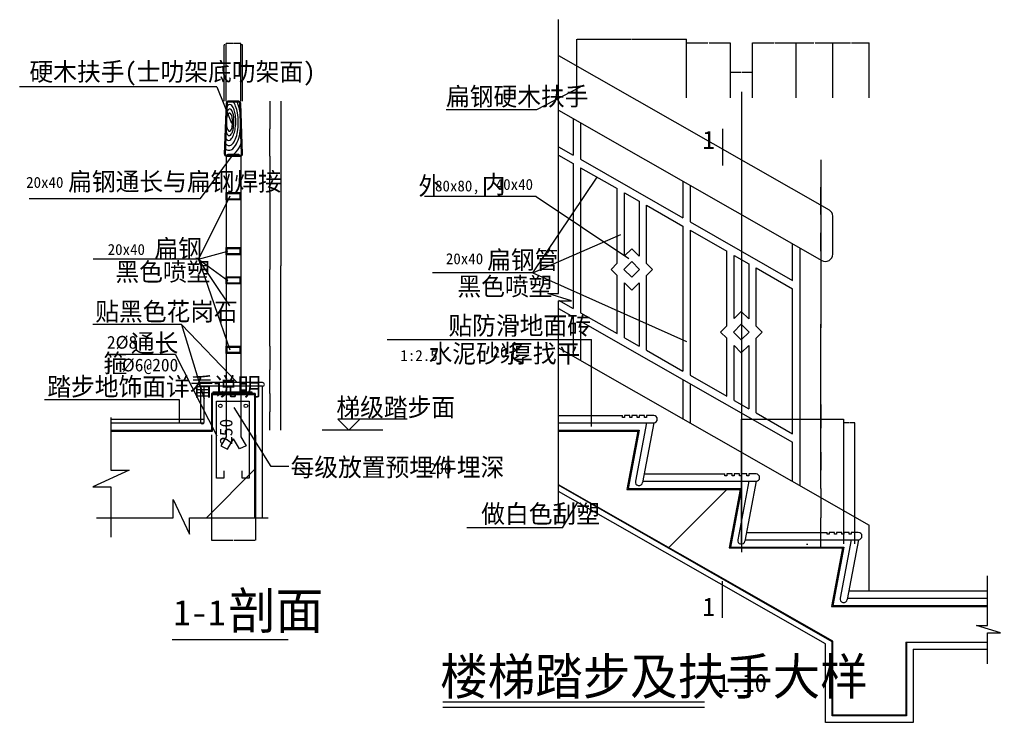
# Model space of a CAD drawing. Header units: metres. Extents: x -5939 to 119, y 80 to 3739.
# Drawn here: x -2565 to 119, y 80 to 2004 of the extents above; entities that cross this region are included whole.
import ezdxf

# ---------------------------------------------------------------- set-up
doc = ezdxf.new("R2010")
doc.units = ezdxf.units.M
for name, color, linetype in [('LM', 4, 'Continuous'), ('PUB_DIM', 3, 'Continuous'), ('PUB_TEXT', 7, 'Continuous'), ('PUB_WALL', 255, 'Continuous'), ('S_FLOOR', 2, 'Continuous'), ('S_STAIR', 2, 'Continuous'), ('S_SURFACE', 6, 'Continuous'), ('WALL', 254, 'Continuous')]:
    doc.layers.add(name, color=color, linetype=linetype)
doc.dimstyles.get("Standard").update_dxf_attribs({"dimtxt": 2.5, "dimasz": 2.5, "dimexe": 1.25, "dimexo": 0.625, "dimtad": 1, "dimcen": 2.5, "dimazin": 3, "dimtfac": 1, "dimtmove": 0, "dimatfit": 3})
pattern_1 = [(45, (0, 0), (-673.52, 673.52), [])]

# ---------------------------------------------------------------- blocks, each defined once
blk = doc.blocks.new('*D48')
for p, q in [((-1040, 1790), (-1040, 1950)), ((-1039.75, 1950), (-891, 1950)), ((-889, 1950), (-740.25, 1950)), ((-740, 1790), (-740, 1950))]:
    blk.add_line(p, q)
at = {"layer": 'Defpoints'}
for p in [(-1040, 1950), (-1040, 1790), (-740, 1790)]:
    blk.add_point(p, dxfattribs=at)
at = {"layer": 'PUB_DIM', "insert": (-890, 1950), "char_height": 1, "attachment_point": 5}
blk.add_mtext('级宽', dxfattribs=at)
blk = doc.blocks.new('*D49')
for p, q in [((-740, 1790), (-740, 1940)), ((-739.75, 1940), (-681.5, 1940)), ((-678.5, 1940), (-620.25, 1940)), ((-620, 1790), (-620, 1940))]:
    blk.add_line(p, q)
at = {"layer": 'Defpoints'}
for p in [(-740, 1940), (-740, 1790), (-620, 1790)]:
    blk.add_point(p, dxfattribs=at)
at = {"layer": 'PUB_DIM', "insert": (-680, 1940), "char_height": 1, "attachment_point": 5}
blk.add_mtext('110', dxfattribs=at)
blk = doc.blocks.new('*D50')
for p, q in [((-620, 1790), (-620, 1860)), ((-619.75, 1860), (-591.5, 1860)), ((-588.5, 1860), (-560.25, 1860)), ((-560, 1790), (-560, 1860))]:
    blk.add_line(p, q)
at = {"layer": 'Defpoints'}
for p in [(-620, 1860), (-620, 1790), (-560, 1790)]:
    blk.add_point(p, dxfattribs=at)
at = {"layer": 'PUB_DIM', "insert": (-590, 1860), "char_height": 1, "attachment_point": 5}
blk.add_mtext('按设计', dxfattribs=at)
blk = doc.blocks.new('*D51')
for p, q in [((-560, 1790), (-560, 1940)), ((-559.75, 1940), (-501.5, 1940)), ((-498.5, 1940), (-440.25, 1940)), ((-440, 1790), (-440, 1940))]:
    blk.add_line(p, q)
at = {"layer": 'Defpoints'}
for p in [(-560, 1940), (-560, 1790), (-440, 1790)]:
    blk.add_point(p, dxfattribs=at)
at = {"layer": 'PUB_DIM', "insert": (-500, 1940), "char_height": 1, "attachment_point": 5}
blk.add_mtext('110', dxfattribs=at)
blk = doc.blocks.new('*D52')
for p, q in [((-440, 1790), (-440, 1940)), ((-439.75, 1940), (-391.5, 1940)), ((-388.5, 1940), (-340.25, 1940)), ((-340, 1790), (-340, 1940))]:
    blk.add_line(p, q)
at = {"layer": 'Defpoints'}
for p in [(-440, 1940), (-440, 1790), (-340, 1790)]:
    blk.add_point(p, dxfattribs=at)
at = {"layer": 'PUB_DIM', "insert": (-390, 1940), "char_height": 1, "attachment_point": 5}
blk.add_mtext('100', dxfattribs=at)
blk = doc.blocks.new('*D53')
for p, q in [((-340, 1790), (-340, 1940)), ((-339.75, 1940), (-291.5, 1940)), ((-288.5, 1940), (-240.25, 1940)), ((-240, 1790), (-240, 1940))]:
    blk.add_line(p, q)
at = {"layer": 'Defpoints'}
for p in [(-340, 1940), (-340, 1790), (-240, 1790)]:
    blk.add_point(p, dxfattribs=at)
at = {"layer": 'PUB_DIM', "insert": (-290, 1940), "char_height": 1, "attachment_point": 5}
blk.add_mtext('100', dxfattribs=at)
blk = doc.blocks.new('*D54')
for p, q in [((-1958.01, 1935), (-1960.26, 1935)), ((-1960.01, 1780), (-1960.01, 1935)), ((-1954.76, 1935), (-1957.01, 1935)), ((-1955.01, 1780), (-1955.01, 1935))]:
    blk.add_line(p, q)
at = {"layer": 'Defpoints'}
for p in [(-1955.01, 1935), (-1960.01, 1780), (-1955.01, 1780)]:
    blk.add_point(p, dxfattribs=at)
at = {"layer": 'PUB_DIM', "insert": (-1957.51, 1935), "char_height": 1, "attachment_point": 5}
blk.add_mtext('5', dxfattribs=at)
blk = doc.blocks.new('*D55')
for p, q in [((-1981.01, 1938.67), (-2000.26, 1938.67)), ((-2000.01, 1780), (-2000.01, 1938.67)), ((-1959.76, 1938.67), (-1979.01, 1938.67)), ((-1960.01, 1780), (-1960.01, 1938.67))]:
    blk.add_line(p, q)
at = {"layer": 'Defpoints'}
for p in [(-1960.01, 1938.67), (-2000.01, 1780), (-1960.01, 1780)]:
    blk.add_point(p, dxfattribs=at)
at = {"layer": 'PUB_DIM', "insert": (-1980.01, 1938.67), "char_height": 1, "attachment_point": 5}
blk.add_mtext('40', dxfattribs=at)
blk = doc.blocks.new('*D56')
for p, q in [((-2003.01, 1935), (-2005.26, 1935)), ((-2005.01, 1780), (-2005.01, 1935)), ((-1999.76, 1935), (-2002.01, 1935)), ((-2000.01, 1780), (-2000.01, 1935))]:
    blk.add_line(p, q)
at = {"layer": 'Defpoints'}
for p in [(-2000.01, 1935), (-2005.01, 1780), (-2000.01, 1780)]:
    blk.add_point(p, dxfattribs=at)
at = {"layer": 'PUB_DIM', "insert": (-2002.51, 1935), "char_height": 1, "attachment_point": 5}
blk.add_mtext('5', dxfattribs=at)
blk = doc.blocks.new('*D57')
for p, q in [((-1880.01, 1780), (-1880.01, 1705)), ((-1880.26, 1705), (-1880.51, 1705)), ((-1880.01, 1630), (-1880.01, 1705)), ((-1880.01, 1705), (-1880.01, 1705)), ((-1879.76, 1705), (-1879.51, 1705))]:
    blk.add_line(p, q)
at = {"layer": 'Defpoints'}
for p in [(-1880.01, 1780), (-1880.01, 1705), (-1880.01, 1630)]:
    blk.add_point(p, dxfattribs=at)
at = {"layer": 'PUB_DIM', "insert": (-1880.01, 1706.125), "char_height": 1, "attachment_point": 5}
blk.add_mtext('0', dxfattribs=at)
blk = doc.blocks.new('*D58')
for p, q in [((-1880.01, 1630), (-1880.01, 1580)), ((-1880.26, 1580), (-1880.51, 1580)), ((-1880.01, 1530), (-1880.01, 1580)), ((-1880.01, 1580), (-1880.01, 1580)), ((-1879.76, 1580), (-1879.51, 1580))]:
    blk.add_line(p, q)
at = {"layer": 'Defpoints'}
for p in [(-1880.01, 1630), (-1880.01, 1580), (-1880.01, 1530)]:
    blk.add_point(p, dxfattribs=at)
at = {"layer": 'PUB_DIM', "insert": (-1880.01, 1581.125), "char_height": 1, "attachment_point": 5}
blk.add_mtext('0', dxfattribs=at)
blk = doc.blocks.new('*D59')
for p, q in [((-1880.01, 980), (-1880.01, 930)), ((-1880.26, 930), (-1880.51, 930)), ((-1880.01, 880), (-1880.01, 930)), ((-1880.01, 930), (-1880.01, 930)), ((-1879.76, 930), (-1879.51, 930))]:
    blk.add_line(p, q)
at = {"layer": 'Defpoints'}
for p in [(-1880.01, 980), (-1880.01, 930), (-1880.01, 880)]:
    blk.add_point(p, dxfattribs=at)
at = {"layer": 'PUB_DIM', "insert": (-1880.01, 931.125), "char_height": 1, "attachment_point": 5}
blk.add_mtext('0', dxfattribs=at)
blk = doc.blocks.new('*D60')
for p, q in [((-1880.01, 1110), (-1880.01, 1045)), ((-1880.26, 1045), (-1880.51, 1045)), ((-1880.01, 980), (-1880.01, 1045)), ((-1880.01, 1045), (-1880.01, 1045)), ((-1879.76, 1045), (-1879.51, 1045))]:
    blk.add_line(p, q)
at = {"layer": 'Defpoints'}
for p in [(-1880.01, 1110), (-1880.01, 1045), (-1880.01, 980)]:
    blk.add_point(p, dxfattribs=at)
at = {"layer": 'PUB_DIM', "insert": (-1880.01, 1046.125), "char_height": 1, "attachment_point": 5}
blk.add_mtext('0', dxfattribs=at)
blk = doc.blocks.new('*D61')
for p, q in [((-1880.01, 1530), (-1880.01, 1320)), ((-1880.26, 1320), (-1880.51, 1320)), ((-1880.01, 1110), (-1880.01, 1320)), ((-1880.01, 1320), (-1880.01, 1320)), ((-1879.76, 1320), (-1879.51, 1320))]:
    blk.add_line(p, q)
at = {"layer": 'Defpoints'}
for p in [(-1880.01, 1530), (-1880.01, 1320), (-1880.01, 1110)]:
    blk.add_point(p, dxfattribs=at)
at = {"layer": 'PUB_DIM', "insert": (-1880.01, 1321.125), "char_height": 1, "attachment_point": 5}
blk.add_mtext('0', dxfattribs=at)
blk = doc.blocks.new('*D62')
for p, q in [((-1850.01, 1780), (-1850.01, 1330)), ((-1850.26, 1330), (-1850.51, 1330)), ((-1850.01, 880), (-1850.01, 1330)), ((-1850.01, 1330), (-1850.01, 1330)), ((-1849.76, 1330), (-1849.51, 1330))]:
    blk.add_line(p, q)
at = {"layer": 'Defpoints'}
for p in [(-1850.01, 1780), (-1850.01, 1330), (-1850.01, 880)]:
    blk.add_point(p, dxfattribs=at)
at = {"layer": 'PUB_DIM', "insert": (-1850.01, 1331.125), "char_height": 1, "attachment_point": 5}
blk.add_mtext('0', dxfattribs=at)
blk = doc.blocks.new('*D63')
for p, q in [((-2040, 867.04), (-2040, 578.67)), ((-1920, 867.04), (-1920, 578.67)), ((-2039.75, 578.67), (-1981.5, 578.67)), ((-1978.5, 578.67), (-1920.25, 578.67))]:
    blk.add_line(p, q)
at = {"layer": 'Defpoints'}
for p in [(-2040, 867.04), (-1920, 867.04), (-2040, 578.67)]:
    blk.add_point(p, dxfattribs=at)
at = {"layer": 'PUB_DIM', "insert": (-1980, 578.67), "char_height": 1, "attachment_point": 5}
blk.add_mtext('120', dxfattribs=at)
blk = doc.blocks.new('*D64')
for p, q in [((-590, 568.82), (-590, 910)), ((-589.75, 910), (-451.5, 910)), ((-448.5, 910), (-310.25, 910)), ((-310, 568.82), (-310, 910))]:
    blk.add_line(p, q)
at = {"layer": 'Defpoints'}
for p in [(-590, 910), (-590, 568.82), (-310, 568.82)]:
    blk.add_point(p, dxfattribs=at)
at = {"layer": 'PUB_DIM', "insert": (-450, 910), "char_height": 1, "attachment_point": 5}
blk.add_mtext('按设计', dxfattribs=at)
blk = doc.blocks.new('*D65')
for p, q in [((-372.27, 1620), (-372.27, 1545)), ((-372.52, 1545), (-372.77, 1545)), ((-372.27, 1470), (-372.27, 1545)), ((-372.27, 1545), (-372.27, 1545)), ((-372.02, 1545), (-371.77, 1545))]:
    blk.add_line(p, q)
at = {"layer": 'Defpoints'}
for p in [(-372.27, 1620), (-372.27, 1545), (-372.27, 1470)]:
    blk.add_point(p, dxfattribs=at)
at = {"layer": 'PUB_DIM', "insert": (-372.27, 1546.125), "char_height": 1, "attachment_point": 5}
blk.add_mtext('0', dxfattribs=at)
blk = doc.blocks.new('*D66')
for p, q in [((-372.27, 1470), (-372.27, 1420)), ((-372.52, 1420), (-372.77, 1420)), ((-372.27, 1370), (-372.27, 1420)), ((-372.27, 1420), (-372.27, 1420)), ((-372.02, 1420), (-371.77, 1420))]:
    blk.add_line(p, q)
at = {"layer": 'Defpoints'}
for p in [(-372.27, 1470), (-372.27, 1420), (-372.27, 1370)]:
    blk.add_point(p, dxfattribs=at)
at = {"layer": 'PUB_DIM', "insert": (-372.27, 1421.125), "char_height": 1, "attachment_point": 5}
blk.add_mtext('0', dxfattribs=at)
blk = doc.blocks.new('*D67')
for p, q in [((-372.27, 1370), (-372.27, 1160)), ((-372.52, 1160), (-372.77, 1160)), ((-372.27, 950), (-372.27, 1160)), ((-372.27, 1160), (-372.27, 1160)), ((-372.02, 1160), (-371.77, 1160))]:
    blk.add_line(p, q)
at = {"layer": 'Defpoints'}
for p in [(-372.27, 1370), (-372.27, 1160), (-372.27, 950)]:
    blk.add_point(p, dxfattribs=at)
at = {"layer": 'PUB_DIM', "insert": (-372.27, 1161.125), "char_height": 1, "attachment_point": 5}
blk.add_mtext('0', dxfattribs=at)
blk = doc.blocks.new('*D68')
for p, q in [((-372.27, 950), (-372.27, 885)), ((-372.52, 885), (-372.77, 885)), ((-372.27, 820), (-372.27, 885)), ((-372.27, 885), (-372.27, 885)), ((-372.02, 885), (-371.77, 885))]:
    blk.add_line(p, q)
at = {"layer": 'Defpoints'}
for p in [(-372.27, 950), (-372.27, 885), (-372.27, 820)]:
    blk.add_point(p, dxfattribs=at)
at = {"layer": 'PUB_DIM', "insert": (-372.27, 886.125), "char_height": 1, "attachment_point": 5}
blk.add_mtext('0', dxfattribs=at)
blk = doc.blocks.new('*D69')
for p, q in [((-372.27, 820), (-372.27, 770)), ((-372.52, 770), (-372.77, 770)), ((-372.27, 720), (-372.27, 770)), ((-372.27, 770), (-372.27, 770)), ((-372.02, 770), (-371.77, 770))]:
    blk.add_line(p, q)
at = {"layer": 'Defpoints'}
for p in [(-372.27, 820), (-372.27, 770), (-372.27, 720)]:
    blk.add_point(p, dxfattribs=at)
at = {"layer": 'PUB_DIM', "insert": (-372.27, 771.125), "char_height": 1, "attachment_point": 5}
blk.add_mtext('0', dxfattribs=at)
blk = doc.blocks.new('*D70')
for p, q in [((-372.27, 1620), (-372.27, 1170)), ((-372.52, 1170), (-372.77, 1170)), ((-372.27, 720), (-372.27, 1170)), ((-372.27, 1170), (-372.27, 1170)), ((-372.02, 1170), (-371.77, 1170))]:
    blk.add_line(p, q)
at = {"layer": 'Defpoints'}
for p in [(-372.27, 1620), (-372.27, 1170), (-372.27, 720)]:
    blk.add_point(p, dxfattribs=at)
at = {"layer": 'PUB_DIM', "insert": (-372.27, 1171.125), "char_height": 1, "attachment_point": 5}
blk.add_mtext('0', dxfattribs=at)
blk = doc.blocks.new('*D71')
for p, q in [((-372.27, 720), (-372.27, 640)), ((-372.52, 640), (-372.77, 640)), ((-372.27, 560), (-372.27, 640)), ((-372.27, 640), (-372.27, 640)), ((-372.02, 640), (-371.77, 640))]:
    blk.add_line(p, q)
at = {"layer": 'Defpoints'}
for p in [(-372.27, 720), (-372.27, 640), (-372.27, 560)]:
    blk.add_point(p, dxfattribs=at)
at = {"layer": 'PUB_DIM', "insert": (-372.27, 641.125), "char_height": 1, "attachment_point": 5}
blk.add_mtext('按设计', dxfattribs=at)
blk = doc.blocks.new('*D72')
for p, q in [((-296.01, 900), (-310.26, 900)), ((-310.01, 568.82), (-310.01, 900)), ((-279.76, 900), (-294.01, 900)), ((-280.01, 568.82), (-280.01, 900))]:
    blk.add_line(p, q)
at = {"layer": 'Defpoints'}
for p in [(-280.01, 900), (-310.01, 568.82), (-280.01, 568.82)]:
    blk.add_point(p, dxfattribs=at)
at = {"layer": 'PUB_DIM', "insert": (-295.01, 900), "char_height": 1, "attachment_point": 5}
blk.add_mtext('20', dxfattribs=at)

msp = doc.modelspace()

# ---------------------------------------------------------------- hatches: boundary and pattern name
at = {"layer": 'LM'}
h = msp.add_hatch(dxfattribs=at)
h.set_pattern_fill('AN31C', scale=300)
h.set_pattern_definition(pattern_1)
h.paths.add_polyline_path([(-1920.01, 849.42), (-1960.01, 913.58), (-1960.01, 861.38), (-1945.52, 837.24), (-1963.22, 828.39), (-1979.74, 855.92), (-1996.38, 828.19), (-2014.49, 837.24), (-2000.01, 861.38), (-2000.01, 980), (-2040.01, 980), (-2040.01, 880), (-2315.01, 880), (-2315.01, 770), (-2265.01, 770), (-2365.01, 725), (-2315.01, 725), (-2315.01, 640), (-2145.01, 640), (-2145.01, 690), (-2100.01, 595), (-2100.01, 640), (-1920.01, 640)])
h.paths.add_polyline_path([(-1920.01, 980), (-1960.01, 980), (-1960.01, 913.58), (-1920.01, 849.42)])
h = msp.add_hatch(dxfattribs=at)
h.set_pattern_fill('AN31C', scale=300)
h.set_pattern_definition(pattern_1)
h.paths.add_polyline_path([(-313.01, 557.5), (-623.01, 557.5), (-593.01, 717.5), (-903.01, 717.5), (-873.01, 877.5), (-1090, 877.5), (-1090, 730.54), (-340, 301.97), (-340, 100), (-140, 100), (-140, 300), (83.72, 300), (83.72, 325), (118.72, 325), (53.72, 345), (83.72, 345), (83.72, 397.5), (-343.01, 397.5)])
h = msp.add_hatch(dxfattribs=at)
h.set_pattern_fill('AR-SAND', scale=10)
h.paths.add_polyline_path([(-341.75, 300.95), (-1090, 728.52), (-1090, 712.11), (-360, 294.97), (-360, 80), (-120, 80), (-120, 280), (83.72, 280), (83.72, 298.25), (-138.25, 298.25), (-138.25, 98.25), (-341.75, 98.25)])
at = {"layer": 'S_SURFACE'}
h = msp.add_hatch(dxfattribs=at)
h.set_pattern_fill('AR-SAND', scale=10)
h.paths.add_polyline_path([(-850, 900), (-880, 740, 1), (-860.34, 736.31), (-859.65, 740), (-570, 740), (-600, 580, 1), (-580.34, 576.31), (-579.65, 580), (-290, 580), (-320, 420, 1), (-300.34, 416.31), (-299.65, 420), (83.72, 420), (83.72, 400), (-340, 400), (-310, 560), (-620, 560), (-590, 720), (-900, 720), (-870, 880), (-1090, 880), (-1090, 900)])

# ---------------------------------------------------------------- linework, layer by layer
for points in [[(-2147.14, 306.59), (-1830.01, 306.59)], [(-1407.14, 136.59), (-690.82, 136.59)], [(-1407.14, 121.45), (-690.82, 121.45)]]:
    msp.add_lwpolyline(points)
at = {"layer": 'LM'}
for p in [(-1090, 1105.71), (-240, 440)]:
    msp.add_line(p, (-240, 620), dxfattribs=at)
msp.add_lwpolyline([(-2320.26, 1087.57), (-2139.47, 1087.57), (-2025.06, 863.94)], dxfattribs=at)
at = {"layer": 'PUB_DIM'}
for p, q in [((-1664.08, 880), (-1694.08, 910)), ((-1504.84, 910), (-1694.08, 910)), ((-1634.08, 910), (-1664.08, 880)), ((-1570.85, 880), (-1736.89, 880))]:
    msp.add_line(p, q, dxfattribs=at)
for points in [[(-641.57, 1704.52), (-641.57, 1604.52)], [(-641.57, 366.56), (-641.57, 466.56)]]:
    msp.add_lwpolyline(points, dxfattribs=at)
at = {"layer": 'PUB_WALL'}
msp.add_lwpolyline([(-1964.85, 1777.5), (-1995.01, 1777.5, 0.4), (-1997.5, 1775.09), (-2002.33, 1635.09, 0.42), (-1999.83, 1632.5), (-1960.18, 1632.5, 0.42), (-1957.68, 1635.08), (-1962.35, 1775.08, 0.4)], format="xyb", close=True, dxfattribs=at)
for points in [[(-1997.51, 1512.5), (-1997.51, 1527.5), (-1962.51, 1527.5), (-1962.51, 1512.5)], [(-1997.51, 1377.5), (-1962.51, 1377.5), (-1962.51, 1362.5), (-1997.51, 1362.5)], [(-1997.51, 1282.5), (-1997.51, 1297.5), (-1962.51, 1297.5), (-1962.51, 1282.5)], [(-1997.51, 1092.5), (-1997.51, 1107.5), (-1962.51, 1107.5), (-1962.51, 1092.5)]]:
    msp.add_lwpolyline(points, close=True, dxfattribs=at)
for points in [[(-2315.01, 877.5), (-2037.51, 877.5), (-2037.51, 977.5), (-1922.51, 977.5), (-1922.51, 640)], [(-1090, 877.5), (-873.01, 877.5), (-903.01, 717.5), (-593.01, 717.5), (-623.01, 557.5), (-313.01, 557.5), (-343.01, 397.5), (83.72, 397.5)], [(-1090, 877.5), (-873.01, 877.5), (-903.01, 717.5), (-593.01, 717.5), (-623.01, 557.5), (-313.01, 557.5), (-343.01, 397.5), (83.72, 397.5)], [(-1090, 877.5), (-873.01, 877.5), (-903.01, 717.5), (-593.01, 717.5), (-623.01, 557.5), (-313.01, 557.5), (-343.01, 397.5), (83.72, 397.5)], [(83.72, 298.25), (-138.25, 298.25), (-138.25, 98.25), (-341.75, 98.25), (-341.75, 300.95), (-1090.87, 729.02)]]:
    msp.add_lwpolyline(points, dxfattribs=at)
at = {"layer": 'S_FLOOR'}
for p, q in [((-2000, 1775.17), (-2004.83, 1635.17)), ((-1964.85, 1780), (-1995.01, 1780)), ((-1955.18, 1635.17), (-1959.85, 1775.17)), ((-1999.83, 1630), (-1960.18, 1630)), ((-2000.01, 1530), (-1960.01, 1530)), ((-2000.01, 1510), (-2000.01, 1530)), ((-1960.01, 1530), (-1960.01, 1510)), ((-1960.01, 1510), (-2000.01, 1510)), ((-2000.01, 1380), (-1960.01, 1380)), ((-2000.01, 1360), (-2000.01, 1380)), ((-1960.01, 1380), (-1960.01, 1360)), ((-1960.01, 1360), (-2000.01, 1360)), ((-2000.01, 1300), (-1960.01, 1300)), ((-2000.01, 1280), (-2000.01, 1300)), ((-1960.01, 1300), (-1960.01, 1280)), ((-1960.01, 1280), (-2000.01, 1280)), ((-2000.01, 1090), (-2000.01, 1110)), ((-2000.01, 1110), (-1960.01, 1110)), ((-1960.01, 1110), (-1960.01, 1090)), ((-1960.01, 1090), (-2000.01, 1090)), ((-2040.01, 980), (-2040.01, 880)), ((-1920.01, 980), (-2040.01, 980)), ((-1920.01, 980), (-1920.01, 640)), ((-2315.01, 880), (-2040.01, 880))]:
    msp.add_line(p, q, dxfattribs=at)
for centre, start, end in [((-1995.01, 1775), 90, 178.03), ((-1964.85, 1775), 1.91, 90), ((-1999.83, 1635), 178.03, 270), ((-1960.18, 1635), 270, 1.91)]:
    msp.add_arc(centre, 5, start, end, dxfattribs=at)
at = {"layer": 'S_STAIR'}
for p, q in [((-1090, 880), (-870, 880)), ((-870, 880), (-900, 720)), ((-340, 301.97), (-1090, 730.54)), ((-900, 720), (-590, 720)), ((-590, 720), (-620, 560)), ((-620, 560), (-310, 560)), ((-310, 560), (-340, 400)), ((-340, 400), (83.72, 400)), ((-340, 100), (-340, 301.97)), ((-140, 300), (-140, 100)), ((-140, 300), (83.72, 300)), ((-140, 100), (-340, 100))]:
    msp.add_line(p, q, dxfattribs=at)
at = {"layer": 'S_SURFACE'}
for p, q in [((-1090, 1254.11), (-1090, 2003.69)), ((-1090, 1905.71), (-350.08, 1482.9)), ((-2025.75, 1820), (-2565.01, 1820)), ((-2025.75, 1820), (-1985.01, 1720)), ((-1150, 1758.02), (-1030, 1820)), ((-590, 1806), (-590, 546)), ((-1397.72, 1758.02), (-1150, 1758.02)), ((-1090, 1755.71), (-369.92, 1344.24)), ((-1050, 1732.86), (-1050, 1632.86)), ((-1030, 1721.43), (-1030, 1621.43)), ((-1090, 1655.71), (-1050, 1632.86)), ((-2070.01, 1514.17), (-1980.01, 1635)), ((-2000.01, 1630), (-2000.01, 1010)), ((-1995.01, 1630), (-1995.01, 1635)), ((-1995.01, 1635), (-1965.01, 1635)), ((-1965.01, 1630), (-1995.01, 1630)), ((-1965.01, 1635), (-1965.01, 1630)), ((-1960.01, 1630), (-1960.01, 1010)), ((-1090, 1632.68), (-1050, 1609.82)), ((-1030, 1621.43), (-750, 1461.43)), ((-1050, 1609.82), (-1050, 1212.86)), ((-1030, 1598.39), (-1030, 1201.43)), ((-1030, 1598.39), (-930, 1541.25)), ((-1160.73, 1310.27), (-984.38, 1572.33)), ((-750, 1561.43), (-750, 1461.43)), ((-930, 1336.63), (-930, 1541.25)), ((-910, 1529.82), (-870, 1506.96)), ((-910, 1356.63), (-910, 1529.82)), ((-730, 1550), (-730, 1450)), ((-2539.06, 1514.17), (-2070.01, 1514.17)), ((-1990.01, 1520), (-2075.23, 1347.78)), ((-1151.22, 1519.87), (-1456.9, 1519.87)), ((-1151.22, 1519.87), (-898.13, 1349.93)), ((-870, 1506.96), (-870, 1356.33)), ((-850, 1336.33), (-850, 1495.54)), ((-850, 1495.54), (-750, 1438.39)), ((-730, 1450), (-450, 1290)), ((-340, 1361.61), (-340, 1465.54)), ((-750, 1438.39), (-750, 1041.43)), ((-730, 1426.96), (-630, 1369.82)), ((-730, 1426.96), (-730, 1030)), ((-1160.73, 1310.27), (-920.22, 1415.22)), ((-2075.23, 1347.78), (-1995.01, 1370)), ((-910, 1356.63), (-890.15, 1376.48)), ((-890.15, 1376.48), (-870, 1356.33)), ((-630, 1165.2), (-630, 1369.82)), ((-450, 1290), (-450, 1390)), ((-430, 1378.57), (-430, 728.57)), ((-2075.23, 1347.78), (-2363.71, 1347.78)), ((-1990.01, 1220), (-2075.23, 1347.78)), ((-2075.23, 1347.78), (-1995.01, 1290)), ((-2075.23, 1347.78), (-1990.01, 1100)), ((-610, 1358.39), (-570, 1335.54)), ((-610, 1185.2), (-610, 1358.39)), ((-946.72, 1319.91), (-930, 1336.63)), ((-930, 1303.2), (-946.72, 1319.91)), ((-850, 1336.33), (-833.58, 1319.91)), ((-833.58, 1319.91), (-850, 1303.49)), ((-570, 1335.54), (-570, 1184.9)), ((-550, 1164.9), (-550, 1324.11)), ((-550, 1324.11), (-450, 1266.96)), ((-1160.73, 1310.27), (-1435.09, 1310.27)), ((-1160.73, 1310.27), (-740.21, 1122.66)), ((-930, 1144.29), (-930, 1303.2)), ((-850, 1098.57), (-850, 1303.49)), ((-890.15, 1263.34), (-910, 1283.2)), ((-910, 1132.86), (-910, 1283.2)), ((-870, 1283.49), (-890.15, 1263.34)), ((-870, 1283.49), (-870, 1110)), ((-450, 870), (-450, 1266.96)), ((-1120, 1254.11), (-1090, 1254.11)), ((-1055, 1234.11), (-1120, 1254.11)), ((-1090, 1235.71), (-1050, 1212.86)), ((-1090, 628.33), (-1090, 1234.11)), ((-1090, 1234.11), (-1055, 1234.11)), ((-1090, 1212.68), (-1050, 1189.82)), ((-1050, 1189.82), (-1050, 1082.86)), ((-1030, 1201.43), (-930, 1144.29)), ((-610, 1185.2), (-590.15, 1205.05)), ((-590.15, 1205.05), (-570, 1184.9)), ((-2122.22, 1168.93), (-2364.58, 1168.93)), ((-1970.01, 1010), (-2122.22, 1168.93)), ((-2122.22, 1168.93), (-2060.01, 966)), ((-1030, 1178.39), (-1030, 1071.43)), ((-1030, 1178.39), (-450, 846.96)), ((-646.72, 1148.48), (-630, 1165.2)), ((-550, 1164.9), (-533.58, 1148.48)), ((-1559.27, 1128.35), (-1000, 1128.35)), ((-1000, 890), (-1000, 1128.35)), ((-910, 1132.86), (-870, 1110)), ((-630, 1131.77), (-646.72, 1148.48)), ((-630, 972.86), (-630, 1131.77)), ((-533.58, 1148.48), (-550, 1132.06)), ((-550, 927.14), (-550, 1132.06)), ((-590.15, 1091.91), (-610, 1111.77)), ((-610, 961.43), (-610, 1111.77)), ((-570, 1112.06), (-590.15, 1091.91)), ((-570, 1112.06), (-570, 938.57)), ((-850, 1098.57), (-750, 1041.43)), ((-730, 1030), (-630, 972.86)), ((-1900.01, 1010), (-2070.01, 1010)), ((-1900.01, 1000), (-2070.01, 1000)), ((-2070.01, 1000), (-2070.01, 902)), ((-2060.01, 902), (-2060.01, 1000)), ((-2000.01, 1010), (-2000.01, 861.38)), ((-1960.01, 1010), (-1960.01, 861.38)), ((-1900.01, 640), (-1900.01, 1000)), ((-750, 1018.39), (-750, 911.43)), ((-730, 1006.96), (-730, 900)), ((-2035.01, 980), (-2035.01, 985)), ((-2035.01, 985), (-1930.01, 985)), ((-1930.01, 985), (-1930.01, 980)), ((-2496.63, 964.18), (-2128.43, 964.18)), ((-2128.43, 964.18), (-2128.43, 900)), ((-1876.97, 780.4), (-1977.93, 942.32)), ((-610, 961.43), (-570, 938.57)), ((-2315.01, 915), (-2315.01, 770)), ((-1090, 920), (-915, 920)), ((-915, 915), (-915, 920)), ((-910, 915), (-915, 915)), ((-910, 920), (-910, 915)), ((-895, 920), (-910, 920)), ((-895, 915), (-895, 920)), ((-890, 915), (-895, 915)), ((-890, 920), (-890, 915)), ((-875, 920), (-890, 920)), ((-875, 915), (-875, 920)), ((-870, 915), (-875, 915)), ((-870, 920), (-870, 915)), ((-855, 920), (-870, 920)), ((-855, 915), (-855, 920)), ((-850, 915), (-855, 915)), ((-850, 920), (-850, 915)), ((-830, 920), (-850, 920)), ((-550, 927.14), (-450, 870)), ((-2315.01, 910), (-2060.01, 910)), ((-2315.01, 900), (-2059.59, 900)), ((-2060.42, 900), (-2060.01, 900)), ((-1090, 900), (-830, 900)), ((-850, 900), (-880, 740)), ((-829.65, 900.01), (-860.34, 736.31)), ((-2000.01, 861.38), (-2014.49, 837.24)), ((-1960.01, 861.38), (-1945.52, 837.24)), ((-2014.49, 837.24), (-1996.38, 828.19)), ((-1996.38, 828.19), (-1979.74, 855.92)), ((-1963.22, 828.39), (-1979.74, 855.92)), ((-1945.52, 837.24), (-1963.22, 828.39)), ((-450, 740), (-450, 846.96)), ((-1828.21, 780.4), (-1876.97, 780.4)), ((-2265.01, 770), (-2365.01, 725)), ((-2315.01, 770), (-2265.01, 770)), ((-855.9, 760), (-635, 760)), ((-635, 755), (-635, 760)), ((-630, 755), (-635, 755)), ((-630, 760), (-630, 755)), ((-615, 760), (-630, 760)), ((-615, 755), (-615, 760)), ((-610, 755), (-615, 755)), ((-610, 760), (-610, 755)), ((-595, 760), (-610, 760)), ((-595, 755), (-595, 760)), ((-590, 755), (-595, 755)), ((-590, 760), (-590, 755)), ((-575, 760), (-590, 760)), ((-575, 755), (-575, 760)), ((-570, 755), (-575, 755)), ((-570, 760), (-570, 755)), ((-550, 760), (-570, 760)), ((-2365.01, 725), (-2315.01, 725)), ((-2315.01, 725), (-2315.01, 586.67)), ((-859.65, 740), (-550, 740)), ((-570, 740), (-600, 580)), ((-549.65, 740.01), (-580.34, 576.31)), ((-360, 294.97), (-1090, 712.11)), ((-2145.01, 640), (-2145.01, 690)), ((-2145.01, 690), (-2100.01, 595)), ((-1079.52, 612.37), (-1037.97, 682.38)), ((-2354.32, 640), (-2145.01, 640)), ((-2100.01, 595), (-2100.01, 640)), ((-2100.01, 640), (-1885.01, 640)), ((-1079.52, 612.37), (-1341.13, 612.37)), ((-575.9, 600), (-355, 600)), ((-355, 595), (-355, 600)), ((-350, 595), (-355, 595)), ((-350, 600), (-350, 595)), ((-335, 600), (-350, 600)), ((-335, 595), (-335, 600)), ((-330, 595), (-335, 595)), ((-315, 600), (-330, 600)), ((-330, 600), (-330, 595)), ((-315, 595), (-315, 600)), ((-310, 595), (-315, 595)), ((-310, 600), (-310, 595)), ((-295, 600), (-310, 600)), ((-295, 595), (-295, 600)), ((-290, 595), (-295, 595)), ((-290, 600), (-290, 595)), ((-270, 600), (-290, 600)), ((-579.65, 580), (-270, 580)), ((-290, 580), (-320, 420)), ((-269.65, 580.01), (-300.34, 416.31)), ((83.72, 345), (83.72, 480.94)), ((-295.9, 440), (83.72, 440)), ((-299.65, 420), (83.72, 420)), ((118.72, 325), (53.72, 345)), ((53.72, 345), (83.72, 345)), ((83.72, 240), (83.72, 325)), ((83.72, 325), (118.72, 325)), ((-360, 80), (-360, 294.97)), ((-120, 280), (-120, 80)), ((-120, 280), (83.72, 280)), ((-120, 80), (-360, 80))]:
    msp.add_line(p, q, dxfattribs=at)
for points in [[(-1966.54, 1722.33, 0.04), (-1968.66, 1748.21, 0.05), (-1973.95, 1767.21, 0.08), (-1981.61, 1780, 0.2)], [(-1959.56, 1722.33, 0.04), (-1962.09, 1753.43, 0.06), (-1968.72, 1776.38, 0.02), (-1970.39, 1780, 0.2)], [(-1978.41, 1722.33, 0.03), (-1979.03, 1737.37, 0.05), (-1981.31, 1748.35, 0.09), (-1985.99, 1757.41, 0.23), (-1989.77, 1759.33, 0.23), (-1993.65, 1757.62, 0.09), (-1998.84, 1748.84, 0.03), (-2001.19, 1740.81, 0.03)], [(-1973.52, 1721.63, 0.04), (-1974.43, 1741.72, 0.05), (-1977.72, 1756.45, 0.09), (-1984.36, 1768.48, 0.22), (-1989.89, 1771.18, 0.22), (-1995.56, 1768.81, 0.06), (-2000.45, 1762.23, 0.05)], [(-2004.25, 1652.02, 0.01), (-2002.77, 1650.5, 0.2), (-1992.26, 1646.15, 0.2), (-1981.71, 1650.39, 0.1), (-1969.31, 1668.39, 0.06), (-1962.43, 1691.27, 0.04), (-1959.56, 1722.33, 0.04)], [(-2003.74, 1666.74, 0.03), (-1999.99, 1662.33, 0.2), (-1991.85, 1658.87, 0.2), (-1983.71, 1662.33, 0.1), (-1973.95, 1677.46, 0.05), (-1968.66, 1696.45, 0.04), (-1966.54, 1722.33, 0.04)], [(-2003.17, 1683.46, 0.06), (-1998.29, 1675.83, 0.22), (-1992.77, 1673.13, 0.22), (-1987.1, 1675.51, 0.09), (-1979.76, 1687.12, 0.05), (-1975.61, 1701.64, 0.04), (-1973.52, 1721.63, 0.04)], [(-2002.37, 1706.4, 0.04), (-2000.3, 1697.01, 0.09), (-1995.61, 1687.96, 0.23), (-1991.84, 1686.03, 0.23), (-1987.95, 1687.74, 0.09), (-1982.77, 1696.52, 0.05), (-1979.88, 1707.35, 0.03), (-1978.41, 1722.33, 0.03)], [(-1979.66, 1635, 0.04), (-1976.79, 1637.27, 0.1), (-1961.45, 1659.15, 0.03), (-1956.44, 1672.99, 0.05)], [(-2004.78, 1636.74), (-2004.72, 1636.69, 0.13), (-1995.01, 1631.96, 0.19)]]:
    msp.add_lwpolyline(points, format="xyb", dxfattribs=at)
msp.add_lwpolyline([(-1982.25, 1723.03, 0.04), (-1982.97, 1733.21, 0.05), (-1984.76, 1740.61, 0.09), (-1988.15, 1746.65, 0.22), (-1990.8, 1747.89, 0.22), (-1993.46, 1746.65, 0.09), (-1996.85, 1740.61, 0.05), (-1998.64, 1733.21, 0.04), (-1999.36, 1723.03, 0.04), (-1998.64, 1712.85, 0.05), (-1996.85, 1705.45, 0.09), (-1993.46, 1699.42, 0.22), (-1990.8, 1698.17, 0.22), (-1988.15, 1699.42, 0.09), (-1984.76, 1705.45, 0.05), (-1982.97, 1712.85, 0.04)], format="xyb", close=True, dxfattribs=at)
for points in [[(-890.15, 1341.12), (-868.93, 1319.91), (-890.15, 1298.7), (-911.36, 1319.91)], [(-590.15, 1169.7), (-568.93, 1148.48), (-590.15, 1127.27), (-611.36, 1148.48)]]:
    msp.add_lwpolyline(points, close=True, dxfattribs=at)
for centre, radius, start, end in [((-360, 1465.54), 20, 0, 60.26), ((-360, 1361.61), 20, 240.26, 0), ((-2070.01, 1005), 5, 90, 270), ((-1900.01, 1005), 5, 270, 90), ((-830, 910), 10, 270, 90), ((-2065.01, 902), 5, 180, 0), ((-550, 750), 10, 270, 90), ((-870.17, 738.16), 10, 169.38, 349.38), ((-270, 590), 10, 270, 90), ((-590.17, 578.16), 10, 169.38, 349.38), ((-310.17, 418.16), 10, 169.38, 349.38)]:
    msp.add_arc(centre, radius, start, end, dxfattribs=at)
at = {"layer": 'WALL'}
msp.add_lwpolyline([(-2006.44, 768.87), (-2006.44, 748.87), (-2026.44, 748.87), (-2026.44, 958.87), (-1936.44, 958.87), (-1936.44, 748.87), (-1956.44, 748.87), (-1956.44, 768.87)], dxfattribs=at)
for centre in [(-2015.68, 946.51), (-1945.68, 946.51)]:
    msp.add_circle(centre, 5, dxfattribs=at)

# ---------------------------------------------------------------- texts
at = {"layer": 'PUB_DIM'}
for p in [(-696.33, 1649.52), (-696.33, 371.56)]:
    msp.add_text('1', height=50, dxfattribs=at).set_placement(p)
at = {"layer": 'PUB_TEXT'}
for s, height, p in [('硬木扶手(士叻架底叻架面)', 50, (-2538.17, 1836.23)), ('扁钢硬木扶手', 50, (-1398.26, 1768.37)), ('扁钢通长与扁钢焊接', 50, (-2432.37, 1535.35)), ('内', 50, (-1300.46, 1527.51)), ('20x40', 30, (-2547.16, 1543.2)), ('外', 50, (-1473.65, 1523.41)), ('80x80,', 30, (-1428.24, 1533.41)), ('40x40', 30, (-1262.18, 1537.51)), ('扁钢', 50, (-2196.15, 1352.15)), ('20x40', 30, (-2324.02, 1359.55)), ('扁钢管', 50, (-1285.54, 1321.07)), ('黑色喷塑', 50, (-2302.89, 1288.3)), ('20x40', 30, (-1398.59, 1334.14)), ('黑色喷塑', 50, (-1367.04, 1248.3)), ('贴黑色花岗石', 50, (-2358.07, 1179.7)), ('贴防滑地面砖', 50, (-1391.6, 1141.29)), ('2%%c8', 35, (-2326.14, 1102.96)), ('通长', 50, (-2260.77, 1093.05)), ('水泥砂浆', 50, (-1446.06, 1064.58)), ('20', 30, (-1270.8, 1078.71)), ('厚找平', 50, (-1225.67, 1064.58)), ('箍', 50, (-2335.77, 1038.05)), ('%%c6@200', 35, (-2285.25, 1040.77)), ('1:2.5', 30, (-1523.05, 1069.26)), ('踏步地饰面详看说明', 50, (-2489.21, 974.1)), ('梯级踏步面', 50, (-1698.27, 917.5)), ('每级放置预埋件埋深', 50, (-1823.68, 753.4)), ('200', 30, (-1444.7, 760.17)), ('做白色刮塑', 50, (-1301.86, 625.92)), ('剖面', 100, (-1994.28, 335.51)), ('1-1', 70, (-2144.28, 345.51)), ('楼梯踏步及扶手大样', 100, (-1414.28, 155.51)), ('1:10', 50, (-655.91, 163.17))]:
    msp.add_text(s, height=height, dxfattribs=at).set_placement(p)
msp.add_text('250', height=35, rotation=90, dxfattribs=at).set_placement((-1982.62, 839.53))

# ---------------------------------------------------------------- dimensions: what is measured, and where the dimension line sits
at = {"layer": 'PUB_DIM'}
for base, p1, p2, picture, middle in [((-2000.01, 1935), (-2000.01, 1780), (-2005.01, 1780), '*D56', (-2002.51, 1935)), ((-1960.01, 1938.67), (-1960.01, 1780), (-2000.01, 1780), '*D55', (-1980.01, 1938.67)), ((-1955.01, 1935), (-1955.01, 1780), (-1960.01, 1780), '*D54', (-1957.51, 1935)), ((-440, 1940), (-440, 1790), (-340, 1790), '*D52', (-390, 1940)), ((-340, 1940), (-340, 1790), (-240, 1790), '*D53', (-290, 1940)), ((-1880.01, 1705), (-1880.01, 1780), (-1880.01, 1630), '*D57', (-1880.01, 1706.125)), ((-1850.01, 1330), (-1850.01, 880), (-1850.01, 1780), '*D62', (-1850.01, 1331.125)), ((-1880.01, 1580), (-1880.01, 1630), (-1880.01, 1530), '*D58', (-1880.01, 1581.125)), ((-372.27, 1545), (-372.27, 1620), (-372.27, 1470), '*D65', (-372.27, 1546.125)), ((-372.27, 1170), (-372.27, 1620), (-372.27, 720), '*D70', (-372.27, 1171.125)), ((-1880.01, 1320), (-1880.01, 1530), (-1880.01, 1110), '*D61', (-1880.01, 1321.125)), ((-372.27, 1420), (-372.27, 1470), (-372.27, 1370), '*D66', (-372.27, 1421.125)), ((-372.27, 1160), (-372.27, 1370), (-372.27, 950), '*D67', (-372.27, 1161.125)), ((-1880.01, 1045), (-1880.01, 1110), (-1880.01, 980), '*D60', (-1880.01, 1046.125)), ((-1880.01, 930), (-1880.01, 980), (-1880.01, 880), '*D59', (-1880.01, 931.125)), ((-372.27, 885), (-372.27, 950), (-372.27, 820), '*D68', (-372.27, 886.125)), ((-2040, 578.67), (-2040, 867.04), (-1920, 867.04), '*D63', (-1980, 578.67)), ((-372.27, 770), (-372.27, 820), (-372.27, 720), '*D69', (-372.27, 771.125))]:
    dim = msp.add_linear_dim(base=base, p1=p1, p2=p2, dimstyle='Standard', dxfattribs=at)
    dim.commit()
    dim.dimension.update_dxf_attribs({"geometry": picture, "text_midpoint": middle})
for base, p1, p2, text, picture, middle in [((-1040, 1950), (-1040, 1790), (-740, 1790), '级宽', '*D48', (-890, 1950)), ((-740, 1940), (-740, 1790), (-620, 1790), '110', '*D49', (-680, 1940)), ((-560, 1940), (-560, 1790), (-440, 1790), '110', '*D51', (-500, 1940)), ((-620, 1860), (-620, 1790), (-560, 1790), '按设计', '*D50', (-590, 1860)), ((-590, 910), (-590, 568.82), (-310, 568.82), '按设计', '*D64', (-450, 910)), ((-280.01, 900), (-280.01, 568.82), (-310.01, 568.82), '20', '*D72', (-295.01, 900)), ((-372.27, 640), (-372.27, 720), (-372.27, 560), '按设计', '*D71', (-372.27, 641.125))]:
    dim = msp.add_linear_dim(base=base, p1=p1, p2=p2, text=text, dimstyle='Standard', dxfattribs=at)
    dim.commit()
    dim.dimension.update_dxf_attribs({"geometry": picture, "text_midpoint": middle})

doc.saveas('drawing.dxf')
